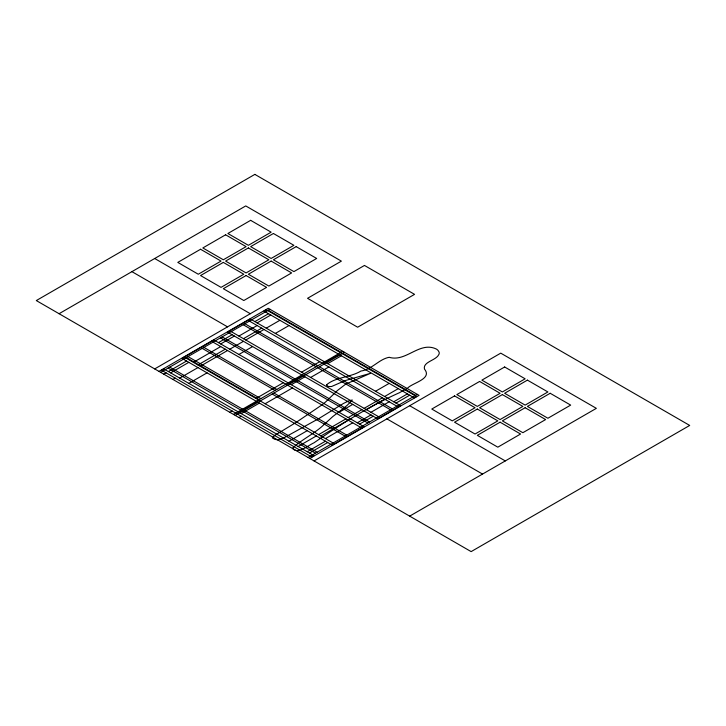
<?xml version="1.0" encoding="UTF-8"?>
<svg xmlns="http://www.w3.org/2000/svg" width="726" height="726" viewBox="0 0 726 726"><rect width="100%" height="100%" fill="white"/><g stroke="black" fill="none" stroke-linecap="round" stroke-linejoin="round"><path stroke-width="1.09" d="M59.069 313.714L245.751 205.93L341.374 261.133L154.683 368.917M158.958 371.376L268.23 308.287L419.065 395.371L309.784 458.46M160.664 372.365L269.945 309.276M163.795 374.171L166.072 372.855M168.35 371.54L186.555 361.031M218.435 342.627L232.093 334.74M254.862 321.6L268.52 313.714M170.619 372.855L188.833 362.347M220.713 343.942L234.371 336.056M257.131 322.907L270.798 315.02M193.388 362.347L220.713 346.574M238.927 336.056L257.131 325.538M172.897 379.426L175.175 378.119M197.944 364.969L225.26 349.197M243.473 338.679L261.687 328.17M179.73 378.119L197.944 367.601M200.222 366.285L227.537 350.513M229.815 349.197L243.473 341.311M245.751 339.995L263.965 329.486M266.242 328.17L279.9 320.284M188.833 383.373L207.046 372.855M238.927 354.46L252.584 346.574M275.345 333.425L289.012 325.538M229.815 412.286L232.093 410.98M255.997 398.492L283.321 382.72M301.526 372.202L319.739 361.684M233.518 414.428L342.799 351.339M238.927 412.286L257.131 401.777M289.012 383.373L302.669 375.487M325.439 362.347L339.096 354.46M235.224 415.408L344.505 352.319M241.195 413.602L259.409 403.093M291.289 384.689L304.947 376.803M327.707 363.653L341.374 355.767M238.927 417.55L241.195 416.234M265.108 403.747L292.424 387.974M310.637 377.456L328.851 366.948M289.012 441.208L307.225 430.69M339.096 412.286L352.754 404.4M375.524 391.26L389.181 383.373M298.114 446.463L316.327 435.954M318.605 434.638L345.921 418.866M348.199 417.55L361.866 409.664M364.134 408.348L382.348 397.83M384.626 396.514L398.293 388.628M320.883 435.954L348.199 420.182M366.412 409.664L384.626 399.146M325.439 438.577L352.754 422.804M370.968 412.286L389.181 401.777M307.225 451.726L325.439 441.208M357.31 422.804L370.968 414.918M393.737 401.777L407.395 393.891M309.503 453.033L327.707 442.524M359.588 424.12L373.246 416.234M396.015 403.093L409.673 395.207M308.078 457.471L417.359 394.381M314.049 460.928L500.74 353.145L596.355 408.348L409.673 516.132M268.23 310.256L341.084 352.319M342.799 353.308L415.644 395.371M154.683 258.501L250.307 313.714M409.673 405.716L505.287 460.928M248.029 320.284L398.293 407.032M244.898 323.732L317.752 365.795M319.458 366.775L392.312 408.838M243.192 324.722L316.046 366.775M317.752 367.764L390.606 409.827M131.923 271.651L227.537 326.854M386.904 418.866L482.527 474.069M229.815 330.793L380.079 417.55M222.129 336.873L294.983 378.936M296.689 379.925L369.543 421.988M220.423 337.862L293.277 379.925M294.983 380.905L367.837 422.968M211.602 341.311L361.866 428.068M203.915 347.391L276.769 389.454M202.209 348.38L275.063 390.443M273.929 393.065L346.783 435.128M272.223 394.055L345.068 436.117M187.98 356.593L260.834 398.656M186.273 357.582L259.128 399.636M184.286 357.083L334.541 443.84M169.766 367.111L242.62 409.165M244.326 410.154L317.18 452.216M168.06 368.091L240.914 410.154M242.62 411.143L315.474 453.205M326.519 384.88L328.243 386.522L331.546 386.522L344.832 380.705L370.623 373.255L345.63 384.19L337.354 390.561L325.874 401.705A76.992 44.449 0 0 1 321.872 404.963L295.909 422.541L274.836 435.328L272.314 437.896L274.809 439.339L277.804 439.883L283.567 438.014L318.841 418.566L343.452 403.465L348.77 400.861L352.273 400.017L347.591 404.917A215.241 124.273 0 0 1 343.788 408.112L332.699 416.624L322.099 426.353A95.451 55.103 0 0 1 317.816 429.837C309.521 436.144 300.074 441.072 292.487 448.232C297.361 454.993 308.577 445.129 314.013 442.796C341.265 423.975 369.017 406.242 399.336 392.766A476.519 275.118 0 0 0 407.722 388.029C412.386 382.865 432.714 378.963 424.465 369.071C422.695 361.711 435.981 360.622 438.803 354.569A8.077 4.665 0 0 0 439.212 353.253A9.256 5.345 0 0 0 439.039 352.019L438.087 350.467A11.371 6.561 0 0 0 436.399 349.079C419.583 340.866 406.143 362.41 389.209 357.301C379.036 359.089 371.903 369.579 360.931 371.031C350.676 377.438 335.276 377.012 326.519 384.88M254.862 174.385L36.3 300.564L471.138 551.615L689.7 425.436L254.862 174.385M200.558 249.263L177.797 262.404L198.289 274.237L221.049 261.088L200.558 249.263M225.605 234.797L202.835 247.947L223.327 259.772L246.096 246.631L225.605 234.797M250.651 220.341L227.882 233.491L248.374 245.315L271.134 232.175L250.651 220.341M223.327 262.404L200.558 275.544L221.049 287.378L243.818 274.237L223.327 262.404M248.374 247.947L225.605 261.088L246.096 272.922L268.865 259.772L248.374 247.947M273.412 233.491L250.651 246.631L271.134 258.465L293.903 245.315L273.412 233.491M246.096 275.544L223.327 288.694L243.818 300.519L266.587 287.378L246.096 275.544M271.134 261.088L248.374 274.237L268.865 286.062L291.625 272.922L271.134 261.088M296.181 246.631L273.412 259.772L293.903 271.606L316.672 258.465L296.181 246.631M163.795 368.917L161.517 370.233L311.772 456.981L314.049 455.665L163.795 368.917M213.88 339.995L182.008 358.399L332.263 445.147L364.134 426.752L213.88 339.995M250.307 318.968L227.537 332.109L377.801 418.866L400.561 405.716L250.307 318.968M266.242 309.766L263.965 311.082L414.228 397.83L416.497 396.514L266.242 309.766M364.47 265.444L307.552 298.304L357.646 327.217L414.555 294.357L364.47 265.444M454.558 395.906L431.788 409.047L452.28 420.88L475.049 407.731L454.558 395.906M479.605 381.449L456.835 394.59L477.327 406.415L500.096 393.274L479.605 381.449M504.643 366.984L481.882 380.134L502.365 391.958L525.134 378.818L504.643 366.984M477.327 409.047L454.558 422.196L475.049 434.021L497.818 420.88L477.327 409.047M502.365 394.59L479.605 407.731L500.096 419.564L522.856 406.415L502.365 394.59M527.412 380.134L504.643 393.274L525.134 405.108L547.903 391.958L527.412 380.134M500.096 422.196L477.327 435.337L497.818 447.171L520.578 434.021L500.096 422.196M525.134 407.731L502.365 420.88L522.856 432.705L545.625 419.564L525.134 407.731M550.181 393.274L527.412 406.415L547.903 418.249L570.672 405.108L550.181 393.274"/></g></svg>
